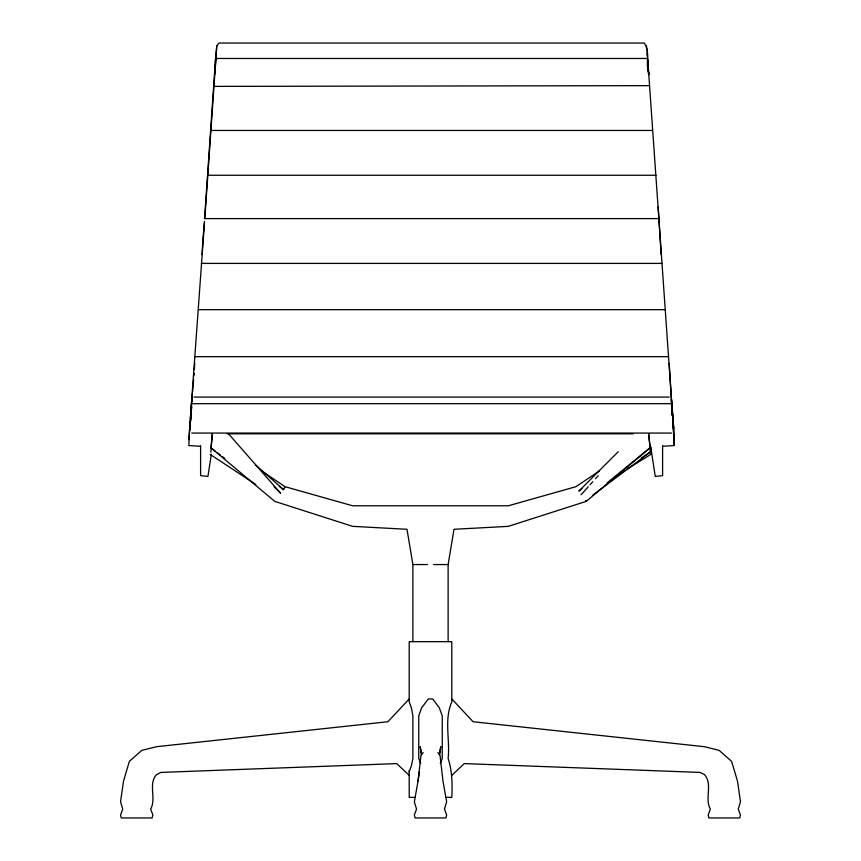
<?xml version="1.0" encoding="UTF-8"?>
<svg xmlns="http://www.w3.org/2000/svg" width="861" height="861" viewBox="0 0 861 861"><rect width="100%" height="100%" fill="white"/><g stroke="black" fill="none" stroke-linecap="round" stroke-linejoin="round"><path stroke-width="1.29" d="M204.487 221.428L202.809 240.628M204.638 217.499L215.293 62.143L216.757 45.988L218.963 43.05L644.243 43.05C650.539 51.208 645.276 63.057 648.645 72.432L672.721 416.67M191.788 399.289L190.313 419.113L204.487 222.579M202.066 254.587L202.733 241.898M190.69 417.284L190.055 427.411M190.905 413.538L192.412 393.197M193.994 375.783L194.134 373.287M194.36 369.541L194.726 363.288M188.85 439.68L191.637 407.07M190.012 427.325L190.711 416.95M190.884 414.367L191.056 407.361M204.907 217.338L216.757 45.988M215.293 62.143L215.713 57.526M192.52 391.938L193.65 379.507M214.561 74.638L214.798 72.184M412.871 641.671L412.871 564.547L406.995 529.289L352.644 526.351L274.788 501.382L210.88 447.763L212.355 433.804L210.88 452.165M191.637 406.478L189.581 430.866M189.581 429.402L190.313 422.783M437.84 752.579L440.046 755.517L442.984 781.228L446.655 801.795L444.459 809.136L446.655 815.012L445.923 817.95L415.077 817.95L414.345 815.012L416.541 809.136L414.345 801.795L418.015 781.228L420.954 755.517L423.16 752.579M216.025 54.803L215.293 68.439M439.497 755.269L440.778 746.702L439.519 753.633M211.354 454.274L207.942 476.402L200.602 475.67L200.602 445.557M418.015 781.228L419.479 771.671M448.129 641.671L448.129 564.547L454.005 529.289L508.356 526.351L586.212 501.382L650.12 447.763L648.645 433.804L650.12 447.763L607.027 483.021M409.201 771.671L411.407 765.806L412.871 758.455L412.871 715.857L411.407 707.774L409.201 701.898L409.201 641.671L451.799 641.671L451.799 701.898C443.942 719.656 450.174 739.825 448.129 758.455C452.251 771.133 452.445 784.037 451.799 797.383L445.783 797.383M440.294 763.352L442.253 758.455L442.253 715.857L439.314 707.774L432.706 698.96L428.294 698.96L421.686 707.774L418.747 715.857L418.747 758.455L420.706 763.352M279.33 486.465L283.603 489.629L285.066 486.691L352.644 505.784L508.356 505.784L575.934 486.691L599.364 470.967M581.078 494.774L588.267 486.766M590.065 484.765L592.766 481.762M595.457 478.759L598.158 475.756M409.201 698.96L387.902 721.733L156.53 746.702L141.839 750.372L129.354 761.393L123.478 781.228L120.54 801.795L122.746 809.136L120.54 815.012L121.272 817.95L152.128 817.95L152.86 815.012L150.653 809.136C156.68 798.384 147.877 784.08 156.53 774.609L160.942 772.414L396.717 763.599L409.201 775.352M618.23 451.734L578.872 491.093L581.993 488.639M451.799 775.352L464.283 763.599L700.058 772.414L704.47 774.609C713.123 784.08 704.32 798.384 710.347 809.136L708.14 815.012L708.872 817.95L739.728 817.95L740.46 815.012L738.254 809.136L740.46 801.795L737.522 781.228L731.646 761.393L719.161 750.372L704.47 746.702L473.098 721.733L451.799 698.96M592.895 495.086L650.12 452.165L650.12 444.825M641.251 458.041L650.12 452.165M620.114 473.539L624.666 470.698M626.948 469.277L650.851 454.371L650.851 447.031M662.604 446.289L674.357 445.557L673.808 435.096M213.819 86.391L649.377 85.648M216.025 58.473L647.181 58.473M210.88 130.452L652.315 130.452M207.942 175.257L655.996 175.257M204.272 218.597L658.934 218.597M201.334 263.401L661.872 263.401M198.396 309.669L664.81 309.669M194.726 356.68L668.48 356.68M193.994 397.082L669.212 397.082M191.788 403.691L671.419 403.691L673.625 427.196L672.882 419.113M191.788 433.072L671.419 433.072M227.229 433.804L633.287 433.804M412.871 564.547L427.562 564.547M433.438 564.547L448.129 564.547M415.217 797.383L409.201 797.383L409.201 770.487M200.602 446.289L188.85 445.557L189.581 427.928M210.149 454.371L255.825 484.485M261.636 470.967L285.066 486.691M210.88 447.763L215.153 451.035M217.284 452.671L220.481 455.114M222.612 456.75L224.743 458.386M255.685 465.026L283.603 489.629M585.48 500.65L586.212 501.382M274.056 486.691L280.664 493.299L228.509 433.804M421.481 753.633L420.222 746.702L421.503 755.269M647.181 50.39L648.645 74.638L647.913 59.947M673.625 427.928L672.882 423.526L673.625 428.66M650.851 447.763L655.253 476.402L662.604 475.67L662.604 445.557M672.742 416.466L672.15 411.773L672.409 415.659M646.74 49.368L646.439 45.988M672.15 405.897L671.419 399.289L671.419 403.691M672.882 422.783L673.625 429.402M647.181 53.328L647.386 55.847M647.913 62.143L648.645 74.638M671.688 404.605L669.212 363.288M671.967 408.469L672.441 416.035M672.882 417.65L674.357 439.68M672.839 422.138L674.357 445.557L673.625 433.804M661.13 254.587L658.191 206.844M673.625 431.458L672.15 405.154"/></g></svg>
